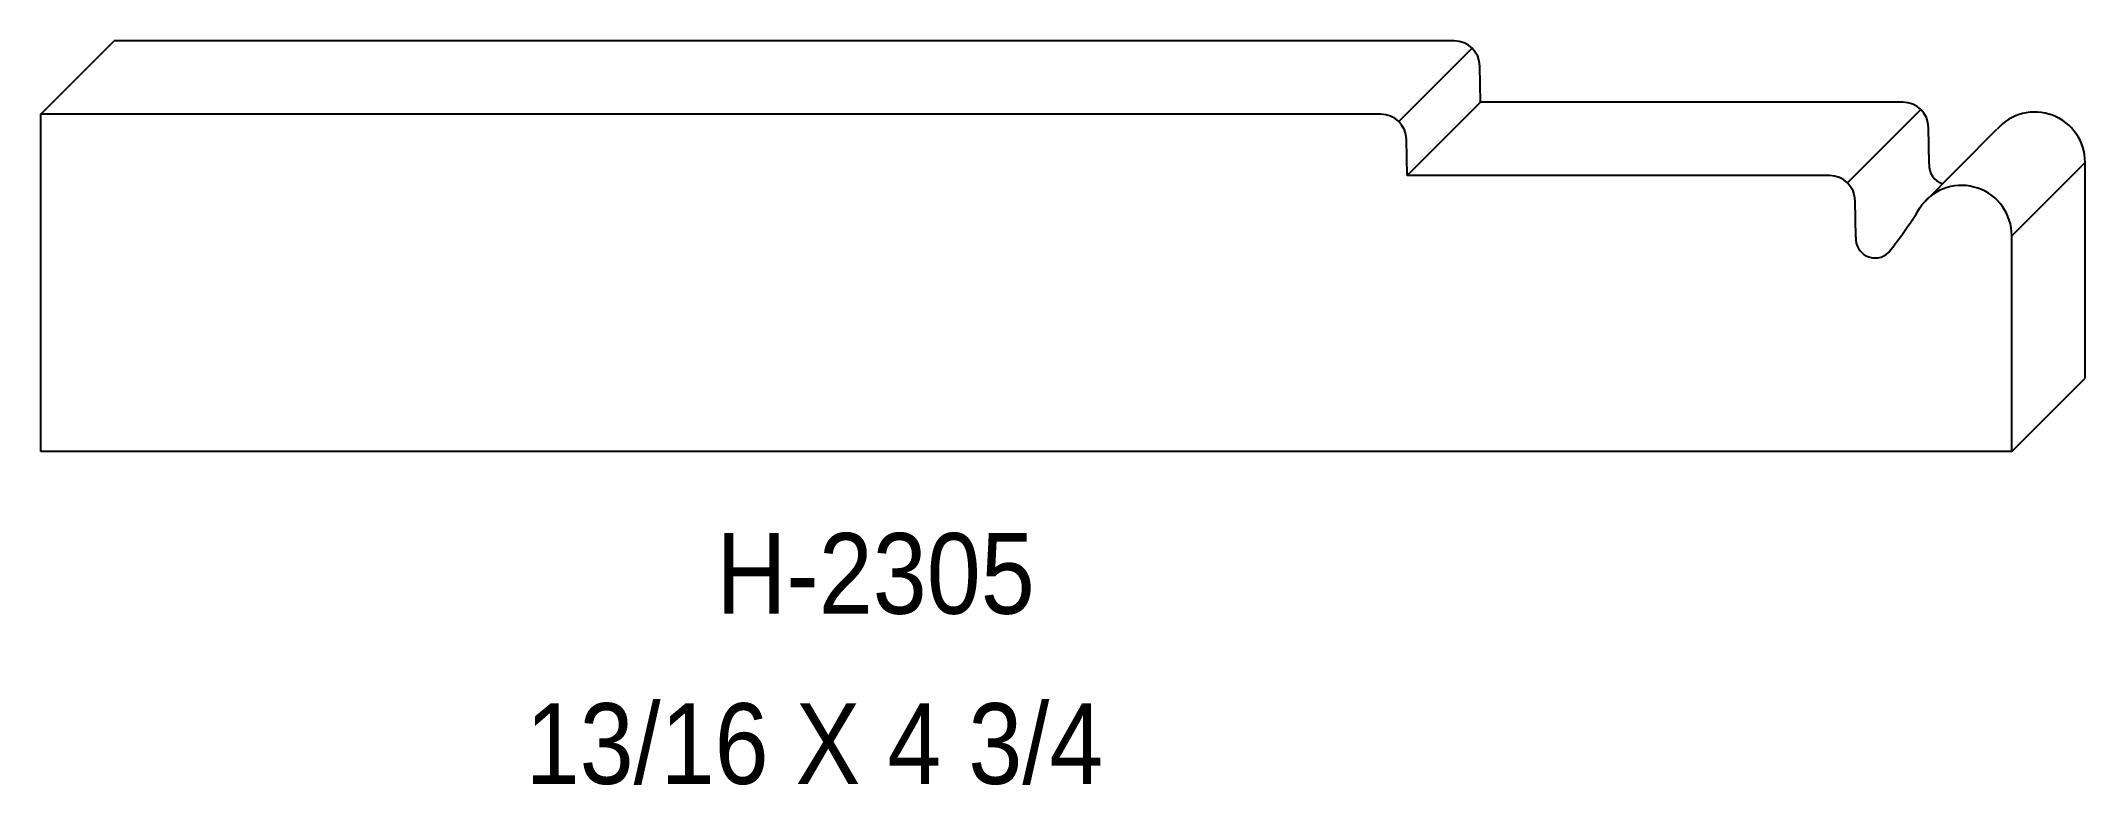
# Model space of a CAD drawing. Extents: x 49.08 to 54, y 142.5 to 144.29.
import ezdxf

# ---------------------------------------------------------------- set-up
doc = ezdxf.new("R2010")
doc.units = 0
doc.header["$LTSCALE"] = 5
doc.layers.add('PROFILE', color=7, linetype='CONTINUOUS')
doc.styles.add('TXT', font='TXT', dxfattribs={"height": 3.5})

msp = doc.modelspace()

# ---------------------------------------------------------------- linework, layer by layer
at = {"layer": 'PROFILE', "color": 1, "linetype": 'CONTINUOUS'}
for p, q in [((49.0762, 144.1181), (49.2529, 144.2948)), ((52.4813, 144.2948), (49.2529, 144.2948)), ((52.348, 144.1003), (52.5247, 144.2771)), ((52.5448, 144.1472), (52.5433, 144.2339)), ((52.368, 143.9704), (52.5448, 144.1472)), ((53.5624, 144.1472), (52.5448, 144.1472)), ((53.4291, 143.9527), (53.6059, 144.1294)), ((52.3046, 144.1181), (49.0762, 144.1181)), ((49.0762, 143.3058), (49.0762, 144.1181)), ((53.6082, 143.9), (53.7894, 144.0822)), ((53.6259, 143.9988), (53.6244, 144.0863)), ((52.368, 143.9704), (52.3665, 144.0572)), ((53.825, 143.8255), (54.0017, 144.0023)), ((54.0017, 143.4825), (54.0017, 144.0023)), ((53.3857, 143.9704), (52.368, 143.9704)), ((53.4492, 143.8221), (53.4477, 143.9095)), ((53.825, 143.3058), (53.825, 143.8255)), ((53.825, 143.3058), (54.0017, 143.4825)), ((53.825, 143.3058), (49.0762, 143.3058))]:
    msp.add_line(p, q, dxfattribs=at)
for centre, major_axis, start_param, end_param in [((52.4813, 144.2328), (0, 0.062), -1.553343, 0), ((53.5624, 144.0852), (0, 0.062), -1.553343, 0), ((53.8806, 144.0023), (0, 0.1212), -1.570796, 0.850913), ((52.3046, 144.0561), (0, 0.062), -1.553343, 0), ((53.6724, 143.9953), (0.0466, 0), 3.067327, -1.864193), ((53.3857, 143.9085), (0.062, 0), 0.017453, 1.570796), ((53.7038, 143.8255), (0, 0.1212), -1.570796, 0.909639), ((52.596, 144.5203), (1.1872, 0), -0.667771, -0.549799), ((53.4957, 143.8186), (0, 0.0466), 1.496531, -2.371827)]:
    msp.add_ellipse(centre, major_axis=major_axis, ratio=1, start_param=start_param, end_param=end_param, dxfattribs=at)

# ---------------------------------------------------------------- texts
at = {"layer": 'PROFILE', "color": 1, "linetype": 'CONTINUOUS', "style": 'TXT', "width": 0.9}
for s, height, p in [('H-2305', 0.19439, (50.7036, 142.915)), ('13/16 X 4 3/4', 0.194395, (50.2442, 142.5051))]:
    msp.add_text(s, height=height, dxfattribs=at).set_placement(p)

doc.saveas('drawing.dxf')
